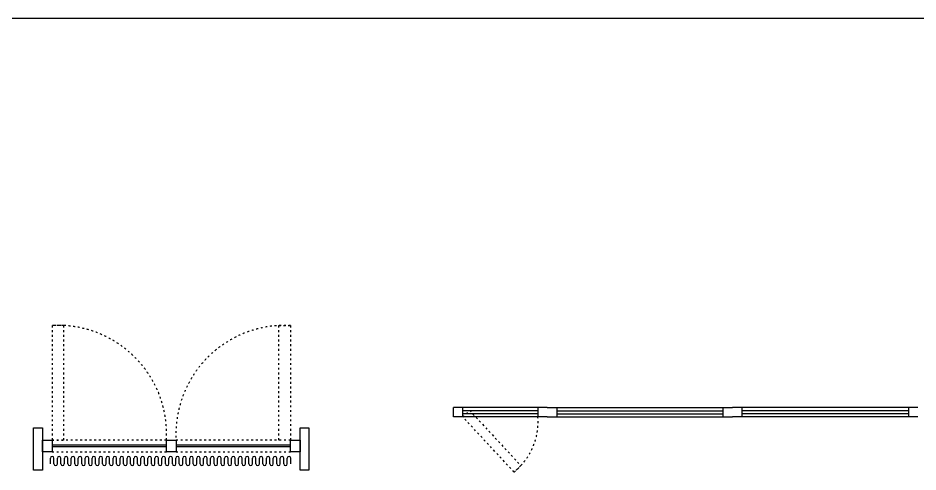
# Model space of a CAD drawing. Extents: x 185064 to 343242, y -369192 to -264966.
# Drawn here: x 197328 to 203082, y -354919 to -352019 of the extents above; entities that cross this region are included whole.
import ezdxf

# ---------------------------------------------------------------- set-up
doc = ezdxf.new("R2010")
doc.units = 0
doc.linetypes.add('ACAD_ISO03W100', pattern=[30, 12, -18])

# ---------------------------------------------------------------- blocks, each defined once
blk = doc.blocks.new('szdrfgd')
at = {"color": 8}
for p, q in [((1746974.3, -200913.9), (1746974.3, -200877)), ((1746996.6, -200913.9), (1746996.6, -200877)), ((1747018.9, -200913.9), (1747018.9, -200877)), ((1747041.2, -200913.9), (1747041.2, -200877)), ((1747063.5, -200913.9), (1747063.5, -200877)), ((1747085.8, -200913.9), (1747085.8, -200877)), ((1747108.1, -200913.9), (1747108.1, -200877)), ((1747130.4, -200913.9), (1747130.4, -200877)), ((1747152.7, -200913.9), (1747152.7, -200877)), ((1747175, -200913.9), (1747175, -200877)), ((1747197.3, -200913.9), (1747197.3, -200877)), ((1747219.6, -200913.9), (1747219.6, -200877)), ((1747241.3, -200913.9), (1747241.3, -200877)), ((1747263.6, -200913.9), (1747263.6, -200877)), ((1747285.9, -200913.9), (1747285.9, -200877)), ((1747308.2, -200913.9), (1747308.2, -200877)), ((1747330.5, -200913.9), (1747330.5, -200877)), ((1747352.8, -200913.9), (1747352.8, -200877)), ((1747375.1, -200913.9), (1747375.1, -200877)), ((1747397.4, -200913.9), (1747397.4, -200877)), ((1747419.7, -200913.9), (1747419.7, -200877)), ((1747441.9, -200913.9), (1747441.9, -200877)), ((1747464.2, -200913.9), (1747464.2, -200877)), ((1747486.5, -200913.9), (1747486.5, -200877)), ((1747508.8, -200913.9), (1747508.8, -200877)), ((1747531.1, -200913.9), (1747531.1, -200877)), ((1747531.1, -200913.9), (1747531.1, -200877)), ((1747553.4, -200913.9), (1747553.4, -200877)), ((1747575.7, -200913.9), (1747575.7, -200877)), ((1747598, -200913.9), (1747598, -200877)), ((1747620.3, -200913.9), (1747620.3, -200877)), ((1747642.6, -200913.9), (1747642.6, -200877)), ((1747664.9, -200913.9), (1747664.9, -200877)), ((1747687.2, -200913.9), (1747687.2, -200877)), ((1747709.5, -200913.9), (1747709.5, -200877)), ((1747731.8, -200913.9), (1747731.8, -200877)), ((1747754.1, -200913.9), (1747754.1, -200877)), ((1747775.8, -200913.9), (1747775.8, -200877)), ((1747798.1, -200913.9), (1747798.1, -200877)), ((1747820.4, -200913.9), (1747820.4, -200877)), ((1747842.7, -200913.9), (1747842.7, -200877)), ((1747865, -200913.9), (1747865, -200877)), ((1747887.3, -200913.9), (1747887.3, -200877)), ((1747909.6, -200913.9), (1747909.6, -200877)), ((1747931.9, -200913.9), (1747931.9, -200877)), ((1747954.2, -200913.9), (1747954.2, -200877)), ((1747976.5, -200913.9), (1747976.5, -200877)), ((1747998.8, -200913.9), (1747998.8, -200877)), ((1748021.1, -200913.9), (1748021.1, -200877)), ((1748043.4, -200913.9), (1748043.4, -200877)), ((1748065.7, -200913.9), (1748065.7, -200877)), ((1748065.7, -200913.9), (1748065.7, -200877)), ((1748088, -200913.9), (1748088, -200877)), ((1748110.3, -200913.9), (1748110.3, -200877)), ((1748132.6, -200913.9), (1748132.6, -200877)), ((1748154.9, -200913.9), (1748154.9, -200877)), ((1748177.2, -200913.9), (1748177.2, -200877)), ((1748199.5, -200913.9), (1748199.5, -200877)), ((1748221.2, -200913.9), (1748221.2, -200877)), ((1748243.5, -200913.9), (1748243.5, -200877)), ((1748265.8, -200913.9), (1748265.8, -200877)), ((1748288.1, -200913.9), (1748288.1, -200877)), ((1748310.4, -200913.9), (1748310.4, -200877)), ((1748332.7, -200913.9), (1748332.7, -200877)), ((1748355, -200913.9), (1748355, -200877)), ((1748377.3, -200913.9), (1748377.3, -200877)), ((1748399.6, -200913.9), (1748399.6, -200877)), ((1748421.9, -200913.9), (1748421.9, -200877)), ((1748444.2, -200913.9), (1748444.2, -200877)), ((1748466.5, -200913.9), (1748466.5, -200877)), ((1748488.8, -200913.9), (1748488.8, -200877)), ((1748511.1, -200913.9), (1748511.1, -200877))]:
    blk.add_line(p, q, dxfattribs=at)
for centre, start, end in [((1746985.4, -200877), 0, 180), ((1747030, -200877), 0, 180), ((1747074.6, -200877), 0, 180), ((1747119.2, -200877), 0, 180), ((1747163.8, -200877), 0, 180), ((1747208.4, -200877), 0, 180), ((1747252.4, -200877), 0, 180), ((1747297, -200877), 0, 180), ((1747341.6, -200877), 0, 180), ((1747386.2, -200877), 0, 180), ((1747430.8, -200877), 0, 180), ((1747475.4, -200877), 0, 180), ((1747520, -200877), 0, 180), ((1747520, -200877), 0, 180), ((1747564.6, -200877), 0, 180), ((1747609.2, -200877), 0, 180), ((1747653.8, -200877), 0, 180), ((1747698.4, -200877), 0, 180), ((1747743, -200877), 0, 180), ((1747787, -200877), 0, 180), ((1747831.6, -200877), 0, 180), ((1747876.2, -200877), 0, 180), ((1747920.8, -200877), 0, 180), ((1747965.4, -200877), 0, 180), ((1748009.9, -200877), 0, 180), ((1748054.5, -200877), 0, 180), ((1748099.1, -200877), 0, 180), ((1748143.7, -200877), 0, 180), ((1748188.3, -200877), 0, 180), ((1748232.3, -200877), 0, 180), ((1748276.9, -200877), 0, 180), ((1748321.5, -200877), 0, 180), ((1748366.1, -200877), 0, 180), ((1748410.7, -200877), 0, 180), ((1748455.3, -200877), 0, 180), ((1748499.9, -200877), 0, 180), ((1747007.7, -200913.9), 180, 0), ((1747052.3, -200913.9), 180, 0), ((1747096.9, -200913.9), 180, 0), ((1747141.5, -200913.9), 180, 0), ((1747186.1, -200913.9), 180, 0), ((1747230.7, -200913.9), 180, 0), ((1747274.7, -200913.9), 180, 0), ((1747319.3, -200913.9), 180, 0), ((1747363.9, -200913.9), 180, 0), ((1747408.5, -200913.9), 180, 0), ((1747453.1, -200913.9), 180, 0), ((1747497.7, -200913.9), 180, 0), ((1747542.3, -200913.9), 180, 0), ((1747586.9, -200913.9), 180, 0), ((1747631.5, -200913.9), 180, 0), ((1747676.1, -200913.9), 180, 0), ((1747720.7, -200913.9), 180, 0), ((1747765.3, -200913.9), 180, 0), ((1747809.3, -200913.9), 180, 0), ((1747853.9, -200913.9), 180, 0), ((1747898.5, -200913.9), 180, 0), ((1747943.1, -200913.9), 180, 0), ((1747987.7, -200913.9), 180, 0), ((1748032.2, -200913.9), 180, 0), ((1748076.8, -200913.9), 180, 0), ((1748121.4, -200913.9), 180, 0), ((1748166, -200913.9), 180, 0), ((1748210.6, -200913.9), 180, 0), ((1748254.6, -200913.9), 180, 0), ((1748299.2, -200913.9), 180, 0), ((1748343.8, -200913.9), 180, 0), ((1748388.4, -200913.9), 180, 0), ((1748433, -200913.9), 180, 0), ((1748477.6, -200913.9), 180, 0)]:
    blk.add_arc(centre, 11.1, start, end, dxfattribs=at)

msp = doc.modelspace()

# ---------------------------------------------------------------- linework, layer by layer
at = {"color": 8}
for p, q in [((185063.7, -352018.9), (285394.8, -352018.9)), ((200652.1, -354527.8), (200172.1, -354527.8)), ((200652.1, -354547.8), (200172.1, -354547.8)), ((200772.1, -354527.8), (201837.1, -354527.8)), ((200772.1, -354547.8), (201837.1, -354547.8)), ((203022.1, -354527.8), (201957.1, -354527.8)), ((203022.1, -354547.8), (201957.1, -354547.8))]:
    msp.add_line(p, q, dxfattribs=at)
at = {"color": 3}
for p, q in [((200712.1, -354507.8), (200112.1, -354507.8)), ((200112.1, -354567.8), (200112.1, -354507.8)), ((200172.1, -354567.8), (200172.1, -354507.8)), ((200652.1, -354507.8), (200652.1, -354567.8)), ((200712.1, -354507.8), (201897.1, -354507.8)), ((200772.1, -354507.8), (200772.1, -354567.8)), ((201837.1, -354567.8), (201837.1, -354507.8)), ((203082.1, -354507.8), (201897.1, -354507.8)), ((201957.1, -354567.8), (201957.1, -354507.8)), ((203022.1, -354507.8), (203022.1, -354567.8)), ((200712.1, -354567.8), (200112.1, -354567.8)), ((200712.1, -354567.8), (201897.1, -354567.8)), ((203082.1, -354567.8), (201897.1, -354567.8))]:
    msp.add_line(p, q, dxfattribs=at)
at = {"color": 8, "linetype": 'ACAD_ISO03W100'}
for p, q in [((198277.5, -354715.4), (197545.5, -354715.4)), ((199070.7, -354715.4), (198338.7, -354715.4)), ((197545.5, -354790.5), (198277.5, -354790.5)), ((198338.7, -354790.5), (199070.7, -354790.5))]:
    msp.add_line(p, q, dxfattribs=at)
at = {"color": 5}
for p, q in [((198277.5, -354747.9), (197545.5, -354747.9)), ((198277.5, -354757.9), (197545.5, -354757.9)), ((199070.7, -354747.9), (198338.7, -354747.9)), ((199070.7, -354757.9), (198338.7, -354757.9))]:
    msp.add_line(p, q, dxfattribs=at)
at = {"color": 8, "linetype": 'ACAD_ISO03W100'}
for points in [[(197620.6, -354715.4), (197620.6, -353983.4), (197545.5, -353983.4), (197545.5, -354715.4)], [(198995.6, -354715.4), (198995.6, -353983.4), (199070.7, -353983.4), (199070.7, -354715.4)], [(198995.6, -354715.4), (198995.6, -353983.4), (199070.7, -353983.4), (199070.7, -354715.4)]]:
    msp.add_lwpolyline(points, close=True, dxfattribs=at)
at = {"color": 8, "linetype": 'ACAD_ISO03W100', "lineweight": -2}
msp.add_lwpolyline([(200216.1, -354526.9), (200543, -354878.4), (200499.1, -354919.2), (200172.1, -354567.8)], close=True, dxfattribs=at)
at = {"color": 3}
for points in [[(197428.1, -354637.4), (197484.3, -354637.4), (197484.3, -354907.4), (197428.1, -354907.4)], [(199132, -354637.4), (199188.1, -354637.4), (199188.1, -354907.4), (199132, -354907.4)], [(197484.3, -354715.4), (197545.5, -354715.4), (197545.5, -354790.5), (197484.3, -354790.5)], [(198277.5, -354715.4), (198338.7, -354715.4), (198338.7, -354790.5), (198277.5, -354790.5)], [(199070.7, -354715.4), (199132, -354715.4), (199132, -354790.5), (199070.7, -354790.5)]]:
    msp.add_lwpolyline(points, close=True, dxfattribs=at)
at = {"color": 8, "linetype": 'ACAD_ISO03W100'}
for centre, start, end in [((197583.1, -354677.8), 356.90533, 93.09467), ((199033.2, -354677.8), 86.90533, 183.09467)]:
    msp.add_arc(centre, 695.4, start, end, dxfattribs=at)
at = {"color": 250, "linetype": 'ACAD_ISO03W100', "lineweight": -2}
msp.add_arc((200241, -354597.8), 412.2, 308.7581, 4.17359, dxfattribs=at)

# ---------------------------------------------------------------- block references
msp.add_blockref('szdrfgd', (-1549439.2, -153953.8))

doc.saveas('drawing.dxf')
